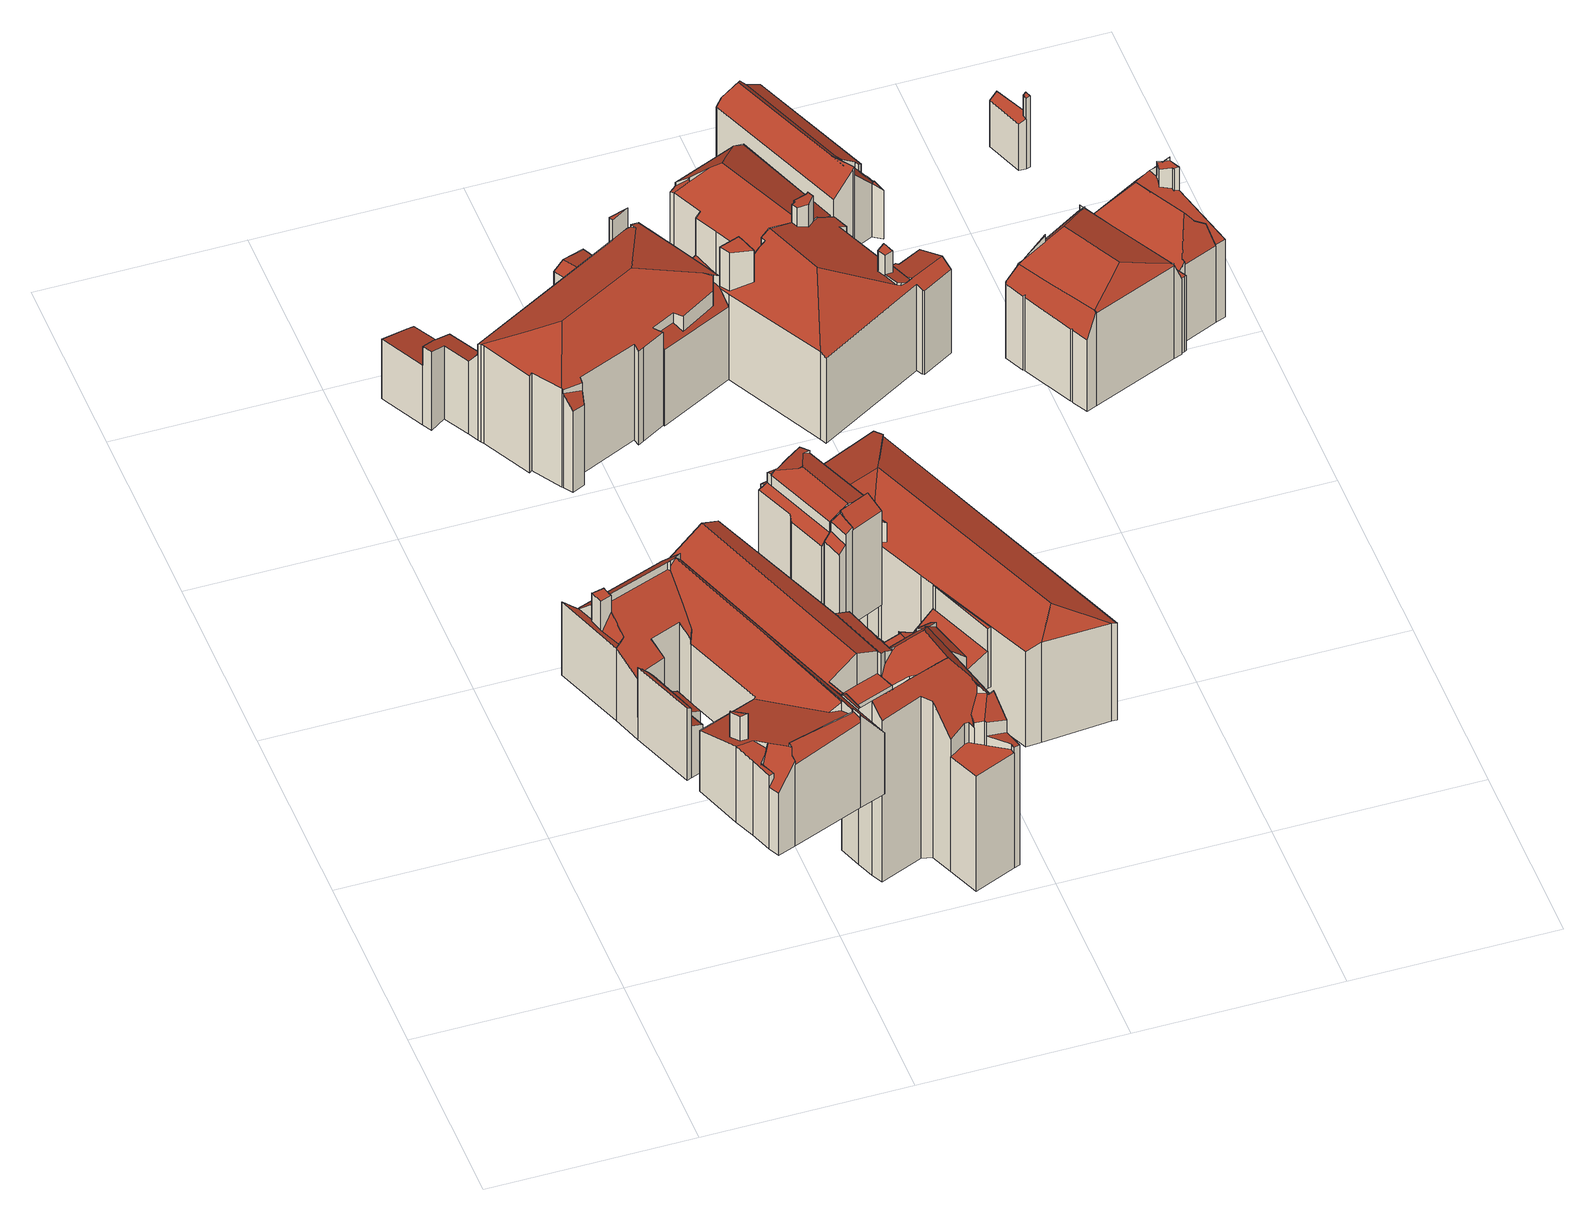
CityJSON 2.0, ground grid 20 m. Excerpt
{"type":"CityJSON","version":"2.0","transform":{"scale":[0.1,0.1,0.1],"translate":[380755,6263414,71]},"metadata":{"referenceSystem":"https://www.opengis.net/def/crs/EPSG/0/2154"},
"CityObjects":{
"building1":{"type":"Building","attributes":{"b3_dak_type":"slanted","b3_h_dak_50p":92.04,"b3_h_dak_70p":92.84,"b3_h_dak_max":94.95,"b3_h_dak_min":85.01,"b3_h_maaiveld":82.88,"b3_kas_warenhuis":false,"b3_reconstructie_onvolledig":false,"b3_rmse_lod12":1.61,"b3_rmse_lod13":1.19,"b3_rmse_lod22":0.264,"b3_val3dity_lod12":"[]","b3_val3dity_lod13":"[]","b3_val3dity_lod22":"[104]","b3_volume_lod12":3045.33,"b3_volume_lod13":2978.82,"b3_volume_lod22":-16948.79,"oorspronkelijkbouwjaar":2000},"children":["building1-1"]},
"building1-1":{"type":"BuildingPart","parents":["building1"],"geometry":[{"type":"Solid","lod":"2.2","boundaries":[[[[0,1,2,3,4,5,6,7,8,9,10,11,12,13,14,15,16,17,18,19,20,21,22,23,24,25,26,27,28,29,30]],[[31,28,27,32]],[[33,26,25,34]],[[32,27,26,33,35]],[[36,22,21,37]],[[37,21,20,38]],[[39,40,41]],[[42,43,40,39]],[[44,45,19,18,46]],[[47,13,12,48]],[[49,7,6,50]],[[51,52,4,3,53]],[[54,5,4,52]],[[50,6,5,54,55]],[[46,18,17,56]],[[56,17,16,57]],[[58,2,1,59,60]],[[61,0,30,62]],[[53,3,2,58]],[[63,10,9,64,65]],[[66,67,68,69]],[[65,64,70,71]],[[72,73,74,75]],[[35,33,73,72]],[[76,29,28,31]],[[77,78,79,80]],[[62,30,29,76]],[[81,82,83]],[[75,74,83]],[[84,82,81]],[[85,86,87,88]],[[89,90,86,85]],[[91,92,90,89]],[[80,79,93,94]],[[94,93,95]],[[88,87,92,91]],[[96,97,23,22,36]],[[95,98,99]],[[45,44,99]],[[60,59,100]],[[38,20,19,45]],[[101,102,103]],[[104,68,105]],[[69,68,104,43,42,106]],[[107,108,109,110]],[[111,14,13,47]],[[112,113,15,14,111]],[[114,115,116,117]],[[117,116,52,51]],[[48,12,11,118,119]],[[119,118,120,121]],[[122,123,124,70]],[[125,126,123,122]],[[64,9,8,127]],[[127,8,7,49]],[[57,16,15,113]],[[113,112,128]],[[129,130,131,132]],[[133,134,135,130,129]],[[128,135,134]],[[136,137,48]],[[137,138,139,131]],[[132,131,139,140,141]],[[141,140,142,143]],[[138,137,136,144]],[[145,146,134,133]],[[121,120,115,114]],[[147,148,146,145]],[[143,142,149,148,147]],[[148,149,78,77]],[[150,119,118,11,10,63]],[[71,70,124,151,152]],[[152,151,118,119,150]],[[153,154,126,125]],[[55,54,154,153]],[[155,24,23,97]],[[34,25,24,155,156]],[[106,42,108,107]],[[110,109,97,96]],[[156,155,157]],[[103,102,67,66]],[[59,1,0,61]],[[82,84,158,31,32,35,72,75,83]],[[88,91,89,85]],[[43,104,105,62,76,31,158,84,81,40],[92,87,86,90]],[[137,131,130,135,128,112,111,47,48]],[[138,144,140,139]],[[143,147,145,133,129,132,141]],[[148,77,80,94,95,99,44,46,56,57,113,128,134,146]],[[78,149,142,140,144,136,48,119,121,114,117,51,53,58,60,100,159,79]],[[152,150,63,65,71]],[[154,54,52,116,115,120,118,151,124,123,126]],[[55,153,125,122,70,64,127,49,50]],[[41,40,81,83,74,73,33,34,156,157]],[[41,157,155,97,109,108,42,39]],[[103,66,69,106,107,110,96,36,37,38,45,99,98,160,101]],[[59,61,62,105,68,67,102,101,160,98,95,93,79,159,100]]]],"semantics":{"surfaces":[{"type":"GroundSurface"},{"type":"WallSurface","on_footprint_edge":true},{"type":"WallSurface","on_footprint_edge":false},{"type":"RoofSurface"}],"values":[[0,1,1,1,1,1,2,2,1,1,1,1,1,1,1,1,1,1,1,1,2,2,2,2,1,2,1,2,2,2,2,2,2,2,2,2,1,2,2,2,1,2,2,2,2,1,1,2,2,1,2,2,2,1,1,1,2,2,2,2,2,2,2,2,2,2,2,2,2,2,1,2,2,2,2,1,1,2,2,2,2,1,3,3,3,3,3,3,3,3,3,3,3,3,3,3,3]]}}]},
"building2":{"type":"Building","attributes":{"b3_dak_type":"slanted","b3_h_dak_50p":91.31,"b3_h_dak_70p":91.64,"b3_h_dak_max":94.51,"b3_h_dak_min":88.21,"b3_h_maaiveld":82.87,"b3_kas_warenhuis":false,"b3_reconstructie_onvolledig":false,"b3_rmse_lod12":1.06,"b3_rmse_lod13":0.542,"b3_rmse_lod22":0.363,"b3_val3dity_lod12":"[]","b3_val3dity_lod13":"[]","b3_val3dity_lod22":"[]","b3_volume_lod12":1246.18,"b3_volume_lod13":1213.54,"b3_volume_lod22":1170.92,"oorspronkelijkbouwjaar":2000},"children":["building2-1"]},
"building2-1":{"type":"BuildingPart","parents":["building2"],"geometry":[{"type":"Solid","lod":"2.2","boundaries":[[[[161,162,163,20,164,165,166,167]],[[168,169,161,167,170]],[[171,163,162,172]],[[173,20,163,171,174]],[[174,171,175,176]],[[177,164,20,173]],[[170,167,166,178]],[[179,165,164,177]],[[178,166,165,179]],[[176,175,180,181]],[[181,180,169,168]],[[172,162,161,169]],[[179,181,168,170,178]],[[172,169,180,175,171]],[[181,179,177,173,174,176]]]],"semantics":{"surfaces":[{"type":"GroundSurface"},{"type":"WallSurface","on_footprint_edge":true},{"type":"WallSurface","on_footprint_edge":false},{"type":"RoofSurface"}],"values":[[0,1,1,1,2,1,1,1,1,2,2,1,3,3,3]]}}]},
"building3":{"type":"Building","attributes":{"b3_dak_type":"slanted","b3_h_dak_50p":90.11,"b3_h_dak_70p":90.98,"b3_h_dak_max":93.58,"b3_h_dak_min":85.74,"b3_h_maaiveld":71.93,"b3_kas_warenhuis":false,"b3_reconstructie_onvolledig":false,"b3_rmse_lod12":2.54,"b3_rmse_lod13":1.34,"b3_rmse_lod22":0.187,"b3_val3dity_lod12":"[]","b3_val3dity_lod13":"[]","b3_val3dity_lod22":"[104]","b3_volume_lod12":2591.31,"b3_volume_lod13":2492.56,"b3_volume_lod22":-8056.48,"oorspronkelijkbouwjaar":2000},"children":["building3-1"]},
"building3-1":{"type":"BuildingPart","parents":["building3"],"geometry":[{"type":"Solid","lod":"2.2","boundaries":[[[[182,183,184,185,186,187,188,189,190,191,192,193,194,195,196,197,198,199,200,201,202,203]],[[204,205,185,184,206]],[[207,186,185,205]],[[208,194,193,209]],[[210,211,202,201,212]],[[172,213,214,215]],[[211,210,216]],[[217,218,219,220]],[[220,219,221,222]],[[223,198,197,224]],[[225,199,198,223]],[[226,200,199,225]],[[227,195,194,208]],[[206,184,183,228]],[[229,230,231]],[[232,189,188,233]],[[234,190,189,232]],[[235,236,237,238,239]],[[240,241,242]],[[236,235,242]],[[243,244,237,236]],[[233,188,187,244,243]],[[245,246,247]],[[248,234,247]],[[249,192,191,250]],[[213,203,202,211]],[[251,209,193,192,249]],[[252,253,254]],[[241,240,255]],[[256,257,205,204]],[[244,187,186,207]],[[258,250,191,190,234,248]],[[224,197,196,259]],[[260,261,262,263,264]],[[265,266,209,251]],[[263,262,266,265]],[[264,263,250,258]],[[259,196,195,227,267]],[[267,227,218,217]],[[239,238,257,256]],[[268,222,269]],[[269,222,221,261,260]],[[270,182,203,213,172]],[[271,270,272,273]],[[228,183,182,270,271]],[[273,272,240]],[[212,201,200,226]],[[253,252,274]],[[275,276,277]],[[278,279,280]],[[280,279,230,229]],[[215,214,281]],[[277,276,282]],[[264,258,248,247,246,260]],[[250,263,265,251,249]],[[257,238,237,244,207,205]],[[269,260,246,245,231,230,268]],[[261,221,219,218,227,208,209,266,262]],[[273,240,242,235,239,256,204,206,228,271]],[[225,277,282,281,214,213,211,216,226]],[[212,226,216,210]],[[253,274,233,243,236,242,241,255,254]],[[280,229,231,245,247,234,232,233,274,252,275,283,278]],[[282,276,275,252,254,255,240,272,270,172,215,281]],[[277,225,223,224,259,267,217,220,222,268,230,279,278,283,275]]]],"semantics":{"surfaces":[{"type":"GroundSurface"},{"type":"WallSurface","on_footprint_edge":true},{"type":"WallSurface","on_footprint_edge":false},{"type":"RoofSurface"}],"values":[[0,1,1,1,1,2,2,2,2,1,1,1,1,1,2,1,1,2,2,2,2,1,2,2,1,1,1,2,2,2,1,1,1,2,2,2,2,1,2,2,2,2,1,2,1,2,1,2,2,2,2,2,2,3,3,3,3,3,3,3,3,3,3,3,3]]}}]},
"building4":{"type":"Building","attributes":{"b3_dak_type":"slanted","b3_h_dak_50p":94.85,"b3_h_dak_70p":95.33,"b3_h_dak_max":97.08,"b3_h_dak_min":87.46,"b3_h_maaiveld":82.72,"b3_kas_warenhuis":false,"b3_reconstructie_onvolledig":false,"b3_rmse_lod12":2.77,"b3_rmse_lod13":1.23,"b3_rmse_lod22":0.312,"b3_val3dity_lod12":"[]","b3_val3dity_lod13":"[]","b3_val3dity_lod22":"[]","b3_volume_lod12":3517.06,"b3_volume_lod13":3296.28,"b3_volume_lod22":3137.07,"oorspronkelijkbouwjaar":2000},"children":["building4-1"]},
"building4-1":{"type":"BuildingPart","parents":["building4"],"geometry":[{"type":"Solid","lod":"2.2","boundaries":[[[[284,285,286,287,288,289,290,291,292,293,294,295,296,297,298,299,300,301,302,303,304,305,306,307,308,309,310,311,312,313,314,315,316,317,318,319,320,321,322,323,324,325]],[[326,327,328,329]],[[330,318,317,331]],[[332,306,305,333,334]],[[333,305,304,335]],[[336,337,321,320,338]],[[339,300,299,340]],[[329,328,301,300,339]],[[341,285,284,342]],[[343,286,285,341]],[[344,294,293,345]],[[346,296,295,347]],[[347,295,294,344]],[[348,289,288,349]],[[350,303,302,351]],[[352,307,306,332]],[[353,315,314,354]],[[351,302,301,328]],[[335,304,303,350]],[[334,333,327,326]],[[355,356,357,358]],[[358,357,359,360]],[[361,362,349,363]],[[364,297,296,346]],[[365,298,297,364,366]],[[367,290,289,348]],[[368,291,290,367]],[[340,299,298,365]],[[342,284,325,369]],[[370,323,322,371]],[[372,373,337,336]],[[356,316,315,353]],[[331,317,316,356,355]],[[360,359,374,375]],[[366,364,376,377]],[[378,379,292,291,368]],[[345,293,292,379]],[[377,376,379,378]],[[380,361,381,382]],[[354,314,313,383]],[[375,374,384,385]],[[386,387,388,383,389]],[[389,383,313,312,390]],[[385,384,388,387]],[[387,386,391]],[[369,325,324,373,372]],[[373,324,323,370]],[[392,393,362,361,380]],[[382,381,394,393,392]],[[395,396,397]],[[396,398,394,381]],[[399,310,309,398,396,395]],[[398,309,308,400]],[[400,308,307,352]],[[401,319,318,330]],[[338,320,319,401]],[[371,322,321,337]],[[402,311,310,399]],[[390,312,311,402]],[[403,287,286,343]],[[363,349,288,287,403]],[[351,328,327,350]],[[327,333,335,350]],[[379,376,364,346,347,344,345]],[[377,378,368,367,348,404,365,366]],[[388,384,374,359,357,356,353,354,383]],[[382,392,380]],[[400,352,332,334,326,329,339,340,365,404,348,349,362,393,394,398]],[[371,337,373,370]],[[405,406,369,372,336,338,401,330,331,355,358,360,375,385,387,391,407]],[[403,343,341,342,369,406,408]],[[397,405,407,391,386,389,390,402,399,395]],[[363,403,408,406,405,397,396,381,361]]]],"semantics":{"surfaces":[{"type":"GroundSurface"},{"type":"WallSurface","on_footprint_edge":false},{"type":"WallSurface","on_footprint_edge":true},{"type":"RoofSurface"}],"values":[[0,1,2,2,2,2,2,2,2,2,2,2,2,2,2,2,2,2,2,1,1,1,1,2,2,2,2,2,2,2,1,2,2,1,1,2,2,1,1,2,1,1,2,1,1,2,2,1,1,1,1,2,2,2,2,2,2,2,2,2,2,3,3,3,3,3,3,3,3,3,3,3,3]]}}]},
"building5":{"type":"Building","attributes":{"b3_dak_type":"slanted","b3_h_dak_50p":94.5,"b3_h_dak_70p":94.74,"b3_h_dak_max":95.45,"b3_h_dak_min":92.2,"b3_h_maaiveld":82.87,"b3_kas_warenhuis":false,"b3_reconstructie_onvolledig":false,"b3_rmse_lod12":0.998,"b3_rmse_lod13":0.998,"b3_rmse_lod22":0.269,"b3_val3dity_lod12":"[]","b3_val3dity_lod13":"[]","b3_val3dity_lod22":"[]","b3_volume_lod12":541.75,"b3_volume_lod13":541.75,"b3_volume_lod22":517.99,"oorspronkelijkbouwjaar":2000},"children":["building5-1"]},
"building5-1":{"type":"BuildingPart","parents":["building5"],"geometry":[{"type":"Solid","lod":"2.2","boundaries":[[[[409,410,411,412,413,414,415,416,417,418,419,420]],[[421,416,415,422]],[[423,417,416,421]],[[424,412,411,425]],[[426,414,413,427]],[[422,415,414,426]],[[428,427,413,412,424]],[[429,430,418,417,423]],[[431,429,432,433,434]],[[433,432,427,428]],[[435,436,437]],[[438,409,420,439,440]],[[441,419,418,430]],[[436,435,442]],[[443,444,430,429,431]],[[425,411,410,445]],[[445,446,447]],[[434,433,448]],[[440,439,444,443]],[[439,420,419,441]],[[446,445,410,409,438]],[[427,432,429,423,421,422,426]],[[436,424,425,445,447,437]],[[439,441,430,444]],[[446,438,440,443,431,434,448,442,435,437,447]],[[424,436,442,448,433,428]]]],"semantics":{"surfaces":[{"type":"GroundSurface"},{"type":"WallSurface","on_footprint_edge":true},{"type":"WallSurface","on_footprint_edge":false},{"type":"RoofSurface"}],"values":[[0,1,1,1,1,1,1,1,2,2,2,1,1,2,2,1,2,2,2,1,1,3,3,3,3,3]]}}]},
"building6":{"type":"Building","attributes":{"b3_dak_type":"slanted","b3_h_dak_50p":94.37,"b3_h_dak_70p":94.51,"b3_h_dak_max":94.99,"b3_h_dak_min":92.14,"b3_h_maaiveld":82.72,"b3_kas_warenhuis":false,"b3_reconstructie_onvolledig":false,"b3_rmse_lod12":0.797,"b3_rmse_lod13":0.797,"b3_rmse_lod22":0.125,"b3_val3dity_lod12":"[]","b3_val3dity_lod13":"[]","b3_val3dity_lod22":"[]","b3_volume_lod12":119,"b3_volume_lod13":119,"b3_volume_lod22":115.55,"oorspronkelijkbouwjaar":2000},"children":["building6-1"]},
"building6-1":{"type":"BuildingPart","parents":["building6"],"geometry":[{"type":"Solid","lod":"2.2","boundaries":[[[[449,450,451,452,453,454,455,456]],[[457,454,453,458,459]],[[460,455,454,457,461]],[[462,463,464]],[[461,457,464]],[[463,449,456,465]],[[465,456,455,460]],[[459,458,466,467]],[[458,453,452,468]],[[468,452,451,469]],[[469,451,450,466]],[[467,466,450,449,463,462]],[[465,460,461,464,463]],[[469,466,458,468]],[[467,462,464,457,459]]]],"semantics":{"surfaces":[{"type":"GroundSurface"},{"type":"WallSurface","on_footprint_edge":true},{"type":"WallSurface","on_footprint_edge":false},{"type":"RoofSurface"}],"values":[[0,1,1,2,2,1,1,2,1,1,1,1,3,3,3]]}}]},
"building7":{"type":"Building","attributes":{"b3_dak_type":"slanted","b3_h_dak_50p":86.62,"b3_h_dak_70p":87.13,"b3_h_dak_max":89.91,"b3_h_dak_min":82.55,"b3_h_maaiveld":82.61,"b3_kas_warenhuis":false,"b3_reconstructie_onvolledig":false,"b3_rmse_lod12":1.64,"b3_rmse_lod13":1.64,"b3_rmse_lod22":0.694,"b3_val3dity_lod12":"[]","b3_val3dity_lod13":"[]","b3_val3dity_lod22":"[]","b3_volume_lod12":122.23,"b3_volume_lod13":122.23,"b3_volume_lod22":129.11,"oorspronkelijkbouwjaar":2000},"children":["building7-1"]},
"building7-1":{"type":"BuildingPart","parents":["building7"],"geometry":[{"type":"Solid","lod":"2.2","boundaries":[[[[470,471,472,473,474,475,476,477,478,479]],[[480,481,474,473,482]],[[483,472,471,484]],[[482,473,472,483,485]],[[486,484,471,470,487]],[[485,483,488,489]],[[481,480,490]],[[489,491,490]],[[492,477,476,493]],[[494,478,477,492]],[[495,496,497,498]],[[491,489,488,496,495]],[[493,476,475,497]],[[499,479,478,494]],[[479,499,500]],[[487,470,479,500]],[[498,497,475,474,481]],[[500,499,484,486]],[[489,490,480,482,485]],[[496,494,492,493,497]],[[484,499,494,496,488,483]],[[498,481,490,491,495]],[[486,487,500]]]],"semantics":{"surfaces":[{"type":"GroundSurface"},{"type":"WallSurface","on_footprint_edge":true},{"type":"WallSurface","on_footprint_edge":false},{"type":"RoofSurface"}],"values":[[0,1,1,1,1,2,2,2,1,1,2,2,1,1,1,1,1,2,3,3,3,3,3]]}}]},
"building8":{"type":"Building","attributes":{"b3_dak_type":"slanted","b3_h_dak_50p":90.86,"b3_h_dak_70p":91.26,"b3_h_dak_max":93.06,"b3_h_dak_min":89.6,"b3_h_maaiveld":78.5,"b3_kas_warenhuis":false,"b3_reconstructie_onvolledig":false,"b3_rmse_lod12":0.705,"b3_rmse_lod13":0.705,"b3_rmse_lod22":0.132,"b3_val3dity_lod12":"[]","b3_val3dity_lod13":"[]","b3_val3dity_lod22":"[104]","b3_volume_lod12":3520.27,"b3_volume_lod13":3520.27,"b3_volume_lod22":3426.99,"oorspronkelijkbouwjaar":2000},"children":["building8-1"]},
"building8-1":{"type":"BuildingPart","parents":["building8"],"geometry":[{"type":"Solid","lod":"2.2","boundaries":[[[[501,502,503,504,505,506,507,508,509,510,511,512]],[[513,514,515,516]],[[517,518,519,520]],[[520,519,521,522]],[[523,517,522,524]],[[525,501,512,526]],[[527,503,502,528]],[[529,530,518,517,523]],[[531,505,504,532]],[[532,504,503,527]],[[526,512,511,533]],[[534,507,506,530,529]],[[533,535,536]],[[537,508,507,534]],[[530,506,505,531]],[[524,522,521,514,513]],[[538,539,509,508,537]],[[540,510,509,539]],[[535,533,511,510,540]],[[528,502,501,525]],[[539,538,541]],[[516,515,542,543]],[[543,542,541]],[[522,517,520]],[[544,545,515,514,521,519,518,530,531,532,527,528,546]],[[528,525,546]],[[544,546,525,526,533,536,545]],[[541,542,515,545]],[[545,544,545,536,535,540,539,541]],[[543,541,538,537,534,529,523,524,513,516]]]],"semantics":{"surfaces":[{"type":"GroundSurface"},{"type":"WallSurface","on_footprint_edge":false},{"type":"WallSurface","on_footprint_edge":true},{"type":"RoofSurface"}],"values":[[0,1,1,1,1,2,2,1,2,2,2,2,1,2,2,1,2,2,2,2,1,1,1,3,3,3,3,3,3,3]]}}]},
"building9":{"type":"Building","attributes":{"b3_dak_type":"slanted","b3_h_dak_50p":93.92,"b3_h_dak_70p":94.53,"b3_h_dak_max":97.87,"b3_h_dak_min":86.04,"b3_h_maaiveld":82.74,"b3_kas_warenhuis":false,"b3_reconstructie_onvolledig":false,"b3_rmse_lod12":2.32,"b3_rmse_lod13":0.941,"b3_rmse_lod22":0.246,"b3_val3dity_lod12":"[]","b3_val3dity_lod13":"[]","b3_val3dity_lod22":"[104]","b3_volume_lod12":3577.22,"b3_volume_lod13":3397.76,"b3_volume_lod22":3259.91,"oorspronkelijkbouwjaar":2000},"children":["building9-1"]},
"building9-1":{"type":"BuildingPart","parents":["building9"],"geometry":[{"type":"Solid","lod":"2.2","boundaries":[[[[547,548,549,550,551,552,553,554,555,556,557,558,559,314,560,561,312,562,563,564,565,566,567,568,569,570,571,572,573,574]],[[575,576,561,560,577]],[[578,579,577,580]],[[581,572,571,582]],[[583,584,585,586]],[[584,563,562,587]],[[588,565,564,589]],[[587,562,312,590]],[[591,555,554,592]],[[593,594,595,596]],[[597,598,599,600]],[[601,602,603,604]],[[580,577,560,314,605]],[[606,588,586,607]],[[589,564,563,584,583]],[[608,609,610,611,612]],[[596,595,610,609]],[[613,559,558,614]],[[615,553,552,616]],[[582,571,570,617]],[[618,619,620]],[[621,622,623,620]],[[592,554,553,615]],[[624,567,566,625]],[[626,568,567,624]],[[627,628,629,630]],[[631,551,550,632]],[[616,552,551,631]],[[633,634,635,636]],[[637,638,634,633]],[[639,640,638,637]],[[641,642,643,644]],[[645,646,642,641]],[[607,586,585,646,645,647]],[[648,649,650,651]],[[652,653,654,655]],[[656,657,640,639]],[[658,659,660]],[[655,654,660]],[[659,573,572,581]],[[661,652,662,663]],[[651,650,664,665]],[[666,667,549,548,668]],[[669,670,671,672]],[[672,671,673]],[[674,578,675,676]],[[605,314,559,613]],[[630,629,677,678]],[[679,569,568,626]],[[617,570,569,679,680]],[[680,679,670,669]],[[600,599,653,652,661]],[[604,603,681,682,683]],[[632,550,549,667]],[[622,621,667,666]],[[623,622,681,603]],[[619,618,684]],[[665,664,684]],[[685,557,556,686]],[[686,556,555,591]],[[625,566,565,588,606]],[[647,645,687,688]],[[614,558,557,685]],[[689,690,688,691]],[[590,312,561,576]],[[644,643,628,627]],[[691,688,687,594,593]],[[635,690,689]],[[636,635,598,597]],[[663,662,657,656]],[[678,677,576,575]],[[612,611,579,578,674]],[[692,693,609,608]],[[676,675,693,692]],[[683,682,649,648,694]],[[694,648,602,601]],[[695,574,573,659,658]],[[696,547,574,695]],[[668,548,547,696]],[[589,583,586,588]],[[680,669,672,673,697,698,617]],[[670,679,626,624,671]],[[667,621,620,619,615,616,631,632]],[[614,685,686,591,592,615,619,684,664,650,699,613]],[[579,611,610,595,594,687,645,641,644,627,630,678,575,577]],[[690,635,634,638,697,673,671,624,625,606,607,647,688]],[[663,656,639,637,633,636,597,600,661]],[[657,662,652,655,660,659,581,582,617,698,697,638,640]],[[576,677,629,628,643,642,646,585,584,587,590]],[[676,692,608,612,674]],[[693,675,578,580,605,613,699,689,691,593,596,609]],[[694,601,604,683]],[[602,648,651,665,684,618,620,623,603]],[[668,696,695,658,660,654,653,599,598,635,689,699,650,649,682,681,622,666]]]],"semantics":{"surfaces":[{"type":"GroundSurface"},{"type":"WallSurface","on_footprint_edge":true},{"type":"WallSurface","on_footprint_edge":false},{"type":"RoofSurface"}],"values":[[0,1,2,1,2,1,1,1,1,2,2,2,1,2,1,2,2,1,1,1,2,2,1,1,1,2,1,1,2,2,2,2,2,2,2,2,2,2,2,1,2,2,1,2,2,2,1,2,1,1,2,2,2,1,2,2,2,2,1,1,1,2,1,2,1,2,2,2,2,2,2,2,2,2,2,2,1,1,1,3,3,3,3,3,3,3,3,3,3,3,3,3,3,3]]}}]},
"building10":{"type":"Building","attributes":{"b3_dak_type":"slanted","b3_h_dak_50p":90.54,"b3_h_dak_70p":91.21,"b3_h_dak_max":92.95,"b3_h_dak_min":88.8,"b3_h_maaiveld":82.82,"b3_kas_warenhuis":false,"b3_reconstructie_onvolledig":false,"b3_rmse_lod12":1.54,"b3_rmse_lod13":1.54,"b3_rmse_lod22":1.1,"b3_val3dity_lod12":"[]","b3_val3dity_lod13":"[]","b3_val3dity_lod22":"[104]","b3_volume_lod12":693.38,"b3_volume_lod13":693.38,"b3_volume_lod22":648.73,"oorspronkelijkbouwjaar":2000},"children":["building10-1"]},
"building10-1":{"type":"BuildingPart","parents":["building10"],"geometry":[{"type":"Solid","lod":"2.2","boundaries":[[[[700,701,702,703,704,705,706,707,708,709,710,711,712,713,714,715,716]],[[717,716,715,718]],[[719,709,708,720]],[[721,710,709,719]],[[722,711,710,721]],[[723,707,706,724]],[[720,708,707,723]],[[725,705,704,726]],[[724,706,705,725]],[[726,704,703,727,728]],[[728,727,729]],[[727,703,702,730]],[[731,732,712,711,722]],[[733,734,732,731]],[[735,713,712,732]],[[736,737,738]],[[737,736,734,733]],[[739,740,730]],[[730,702,701,741]],[[740,700,716,717]],[[741,701,700,740,739]],[[718,715,714,742]],[[742,714,713,735]],[[720,723,743]],[[728,729,743,723,724,725,726]],[[737,733,731,722,721,719,738]],[[741,739,730]],[[742,735,732,734,736,738,719,720,743,729,727,730,740,717,718]]]],"semantics":{"surfaces":[{"type":"GroundSurface"},{"type":"WallSurface","on_footprint_edge":true},{"type":"WallSurface","on_footprint_edge":false},{"type":"RoofSurface"}],"values":[[0,1,1,1,1,1,1,1,1,1,2,1,1,2,1,2,2,2,1,1,1,1,1,3,3,3,3,3]]}}]},
"building11":{"type":"Building","attributes":{"b3_dak_type":"slanted","b3_h_dak_50p":94.74,"b3_h_dak_70p":95.27,"b3_h_dak_max":96.38,"b3_h_dak_min":91.86,"b3_h_maaiveld":82.88,"b3_kas_warenhuis":false,"b3_reconstructie_onvolledig":false,"b3_rmse_lod12":1.3,"b3_rmse_lod13":1.3,"b3_rmse_lod22":0.0796,"b3_val3dity_lod12":"[]","b3_val3dity_lod13":"[]","b3_val3dity_lod22":"[306]","b3_volume_lod12":1501.01,"b3_volume_lod13":1501.01,"b3_volume_lod22":1412.58,"oorspronkelijkbouwjaar":2000},"children":["building11-1"]},
"building11-1":{"type":"BuildingPart","parents":["building11"],"geometry":[{"type":"Solid","lod":"2.2","boundaries":[[[[744,745,746,747,748,749,750,751,752,753,754,755,756,757,758,759,760,761]],[[762,753,752,763,764]],[[764,763,765]],[[766,761,760,767]],[[768,760,759,769]],[[770,745,744,771,772]],[[773,774,775]],[[772,771,775]],[[776,754,753,762]],[[777,746,745,770]],[[769,759,758,778]],[[779,749,748,780]],[[781,750,749,779]],[[782,783,751,750,781]],[[771,744,761,766,784]],[[763,752,751,783]],[[785,756,755,786]],[[774,773,787]],[[788,789,790]],[[791,792,790]],[[792,791,793]],[[784,766,793]],[[789,788,794]],[[783,782,795]],[[796,795,797]],[[798,747,746,777]],[[780,748,747,798]],[[778,758,757,799]],[[786,755,754,776]],[[799,757,756,785]],[[767,760,768]],[[796,797,800,801,802,765,763,783,795]],[[787,803,801,800,797,795,804,774]],[[789,805,806,765,802,801,803,791,790]],[[779,770,772,775,774,804,795,782,781]],[[803,787,773,775,771,784,793,791]],[[767,794,788,790,792,793,766]],[[767,768,769,778,799,785,786,776,762,764,765,806,805,789,794]],[[770,779,780,798,777]]]],"semantics":{"surfaces":[{"type":"GroundSurface"},{"type":"WallSurface","on_footprint_edge":true},{"type":"WallSurface","on_footprint_edge":false},{"type":"RoofSurface"}],"values":[[0,1,2,1,1,1,2,2,1,1,1,1,1,1,1,1,1,2,2,2,2,2,2,2,2,1,1,1,1,1,1,3,3,3,3,3,3,3,3]]}}]},
"building12":{"type":"Building","attributes":{"b3_dak_type":"slanted","b3_h_dak_50p":93.87,"b3_h_dak_70p":94.72,"b3_h_dak_max":97.54,"b3_h_dak_min":92.04,"b3_h_maaiveld":83,"b3_kas_warenhuis":false,"b3_reconstructie_onvolledig":false,"b3_rmse_lod12":1.44,"b3_rmse_lod13":1.32,"b3_rmse_lod22":0.392,"b3_val3dity_lod12":"[]","b3_val3dity_lod13":"[]","b3_val3dity_lod22":"[104]","b3_volume_lod12":708.44,"b3_volume_lod13":708.2,"b3_volume_lod22":-18345.18,"oorspronkelijkbouwjaar":2000},"children":["building12-1"]},
"building12-1":{"type":"BuildingPart","parents":["building12"],"geometry":[{"type":"Solid","lod":"2.2","boundaries":[[[[807,808,809,810,811,812,813,814,815]],[[816,808,807,817,818]],[[818,817,819]],[[820,811,810,821]],[[822,814,813,823]],[[824,825,826]],[[821,810,809,825,824]],[[825,809,808,816]],[[817,807,815,827]],[[828,827,815,814,822]],[[829,830,831,832]],[[832,831,833,834]],[[835,836,812,811,820]],[[837,823,813,812,836]],[[838,839,840,841,842]],[[836,835,843]],[[839,838,843]],[[842,841,830,829]],[[844,845,840,839]],[[845,844,846]],[[834,833,823,837]],[[847,848,849]],[[850,851,848,847]],[[851,850,852]],[[853,854,855,856]],[[827,828,856]],[[855,854,857]],[[854,853,858]],[[847,849,846,844,839,843,835,820,821,824,826]],[[834,837,836,843,838,842,829,832]],[[859,860,850,847,826,825,816,818,819,861]],[[855,857,859,861,819,817,827,856]],[[858,853,856,828,822,823,833,831,830,841,840,845,846,849,848,851,852]],[[854,858,852,850,860,859,857]]]],"semantics":{"surfaces":[{"type":"GroundSurface"},{"type":"WallSurface","on_footprint_edge":true},{"type":"WallSurface","on_footprint_edge":false},{"type":"RoofSurface"}],"values":[[0,1,2,1,1,2,1,1,1,1,2,2,1,1,2,2,2,2,2,2,2,2,2,2,2,2,2,2,3,3,3,3,3,3]]}}]},
"building13":{"type":"Building","attributes":{"b3_dak_type":"slanted","b3_h_dak_50p":90.06,"b3_h_dak_70p":90.59,"b3_h_dak_max":91.85,"b3_h_dak_min":88.66,"b3_h_maaiveld":83.07,"b3_kas_warenhuis":false,"b3_reconstructie_onvolledig":false,"b3_rmse_lod12":3.75,"b3_rmse_lod13":3.75,"b3_rmse_lod22":3.59,"b3_val3dity_lod12":"[]","b3_val3dity_lod13":"[]","b3_val3dity_lod22":"[]","b3_volume_lod12":24.67,"b3_volume_lod13":24.67,"b3_volume_lod22":24.81,"oorspronkelijkbouwjaar":2000},"children":["building13-1"]},
"building13-1":{"type":"BuildingPart","parents":["building13"],"geometry":[{"type":"Solid","lod":"2.2","boundaries":[[[[862,863,864,865,866,867]],[[868,867,866,869,870]],[[871,865,864,872]],[[869,866,865,871]],[[872,864,863,873]],[[874,875,876,877]],[[870,869,875,874]],[[873,863,862,876]],[[877,876,862,867,868]],[[873,876,875,869,871,872]],[[877,868,870,874]]]],"semantics":{"surfaces":[{"type":"GroundSurface"},{"type":"WallSurface","on_footprint_edge":true},{"type":"WallSurface","on_footprint_edge":false},{"type":"RoofSurface"}],"values":[[0,1,1,1,1,2,2,1,1,3,3]]}}]}
},
"vertices":[
[167,130,119],[136,213,119],[131,229,119],[101,217,119],[107,200,119],[113,182,119],[124,153,119],[110,146,119],[117,127,119],[105,123,119],[101,121,119],[77,184,119],[67,213,119],[41,283,119],[42,284,119],[50,277,119],[48,283,119],[46,285,119],[148,323,119],[157,301,119],[237,102,119],[257,52,119],[258,48,119],[233,39,119],[163,12,119],[145,5,119],[140,16,119],[132,37,119],[124,57,119],[107,105,119],[166,130,119],[124,57,211],[132,37,209],[140,16,193],[145,5,194],[140,16,207],[258,48,193],[257,52,192],[237,102,195],[162,26,231],[162,26,227],[164,23,228],[227,45,231],[227,45,227],[157,301,213],[157,301,206],[148,323,187],[41,283,207],[67,213,206],[110,146,176],[124,153,167],[107,200,194],[107,200,140],[101,217,203],[113,182,141],[113,182,168],[46,285,188],[48,283,191],[131,229,203],[136,213,190],[136,213,195],[167,130,191],[166,130,189],[101,121,206],[105,123,182],[105,123,203],[223,59,233],[223,59,231],[222,60,230],[222,60,234],[87,172,183],[87,172,204],[145,18,207],[145,18,201],[138,31,197],[138,31,209],[107,105,192],[137,277,230],[137,277,222],[139,276,221],[139,276,232],[149,45,218],[149,45,211],[145,40,210],[140,58,212],[126,79,233],[126,79,203],[125,77,204],[125,77,234],[137,63,241],[137,63,210],[130,64,238],[130,64,209],[139,278,222],[139,278,230],[145,280,230],[233,39,230],[233,39,222],[145,280,231],[146,282,229],[140,221,198],[185,170,231],[198,131,231],[198,131,232],[222,60,221],[212,63,219],[227,45,234],[228,46,234],[228,46,231],[233,42,225],[233,42,229],[42,284,206],[50,277,204],[50,277,198],[84,192,195],[84,192,144],[85,190,145],[85,190,194],[77,184,146],[77,184,192],[81,188,145],[81,188,194],[89,173,182],[89,173,146],[87,172,146],[90,174,181],[90,174,145],[117,127,176],[54,274,203],[59,255,238],[59,255,204],[63,242,203],[63,242,238],[61,255,238],[61,255,224],[61,255,203],[73,218,208],[73,218,203],[73,218,199],[63,242,198],[74,246,219],[74,246,238],[73,249,220],[73,249,238],[77,222,208],[71,257,238],[71,257,227],[72,253,238],[72,253,231],[72,253,222],[77,184,206],[84,178,146],[84,178,204],[90,173,181],[90,173,145],[163,12,217],[163,12,221],[162,18,223],[128,57,211],[140,244,207],[163,230,231],
[284,142,119],[291,123,119],[239,103,119],[150,316,119],[188,333,119],[206,341,119],[265,199,119],[284,142,199],[284,142,172],[265,199,198],[239,103,173],[291,123,172],[237,102,196],[239,103,197],[232,121,173],[232,121,197],[150,316,193],[206,341,201],[188,333,211],[262,133,173],[262,133,211],
[286,137,9],[265,199,9],[280,205,9],[285,190,9],[328,206,9],[335,181,9],[339,167,9],[348,136,9],[367,71,9],[372,51,9],[378,33,9],[372,31,9],[331,14,9],[318,45,9],[309,67,9],[299,69,9],[257,52,9],[252,63,9],[245,80,9],[237,102,9],[242,104,9],[291,123,9],[285,190,191],[285,190,149],[280,205,191],[328,206,149],[331,14,148],[372,31,148],[242,104,195],[242,104,168],[237,102,198],[291,123,167],[304,114,184],[304,114,187],[248,83,195],[335,56,173],[335,56,148],[339,57,148],[339,57,172],[343,54,148],[343,54,167],[257,52,204],[299,69,205],[252,63,220],[245,80,197],[318,45,148],[265,199,199],[353,75,197],[353,75,187],[360,69,190],[348,136,186],[339,167,188],[367,71,180],[293,164,191],[293,164,173],[293,164,149],[292,163,149],[292,163,192],[299,145,192],[299,145,196],[298,148,192],[335,181,172],[335,181,149],[360,68,190],[360,68,189],[361,68,189],[367,71,189],[378,33,154],[372,51,155],[372,31,155],[324,132,221],[324,132,220],[323,132,220],[302,145,196],[291,169,191],[291,169,149],[372,51,170],[309,67,198],[351,49,177],[351,49,148],[352,48,148],[352,48,160],[352,48,176],[371,36,155],[371,36,148],[318,45,168],[343,62,176],[343,54,173],[286,137,171],[286,137,199],[291,142,181],[291,142,196],[325,133,220],[333,95,219],[332,94,217],[332,94,219],[352,83,196],[356,78,190],[356,78,193],[309,109,192],[324,101,208],[351,84,198],
[102,537,117],[99,535,117],[74,583,117],[72,586,117],[70,589,117],[65,599,117],[51,624,117],[36,614,117],[31,623,117],[8,666,117],[37,683,117],[45,687,117],[68,648,117],[63,644,117],[80,615,117],[87,604,117],[211,670,117],[202,686,117],[185,717,117],[196,724,117],[220,739,117],[235,706,117],[241,709,117],[251,690,117],[245,686,117],[245,685,117],[253,687,117],[258,677,117],[278,638,117],[297,599,117],[302,589,117],[230,552,117],[229,553,117],[206,540,117],[201,537,117],[199,544,117],[140,518,117],[140,513,117],[139,505,117],[127,499,117],[121,508,117],[120,509,117],[214,694,193],[214,694,174],[202,686,169],[202,686,193],[201,537,230],[206,540,230],[241,709,192],[235,706,166],[235,706,192],[220,739,165],[140,513,233],[140,513,224],[140,518,235],[211,670,216],[87,604,213],[99,535,234],[102,537,235],[74,583,235],[37,683,177],[8,666,189],[68,648,173],[45,687,174],[65,599,205],[70,589,220],[196,724,174],[185,717,169],[251,690,219],[230,552,209],[302,589,205],[229,553,230],[229,553,211],[221,558,223],[221,558,233],[244,570,222],[244,570,233],[225,675,233],[225,675,219],[70,589,233],[63,644,175],[80,615,197],[63,644,198],[51,624,205],[36,614,212],[120,509,236],[127,499,215],[139,505,214],[121,508,235],[121,508,231],[252,566,212],[252,566,230],[44,633,183],[44,633,206],[31,623,212],[31,623,189],[225,675,256],[242,685,233],[242,685,257],[297,599,222],[287,587,213],[287,587,231],[292,601,236],[292,601,235],[292,601,228],[297,599,235],[278,638,234],[284,604,238],[223,679,257],[223,679,214],[242,685,219],[245,685,236],[245,685,233],[248,679,236],[245,685,221],[253,687,234],[245,686,219],[199,544,233],[258,677,234],[72,586,235],[74,608,200],[221,614,255],[142,571,255],[258,608,245],[112,577,246],
[294,377,119],[299,365,119],[328,294,119],[307,285,119],[287,277,119],[278,273,119],[263,309,119],[264,316,119],[248,354,119],[256,354,119],[253,363,119],[277,364,119],[264,316,213],[263,309,210],[248,354,213],[307,285,241],[328,294,232],[278,273,209],[287,277,219],[287,277,232],[256,354,220],[256,354,217],[256,354,232],[258,349,220],[258,349,232],[258,349,234],[284,342,240],[284,342,241],[285,343,241],[294,377,230],[277,364,217],[277,364,232],[253,363,211],[281,342,240],[266,355,233],[266,355,220],[299,365,232],[299,365,235],[293,364,234],[262,352,234],
[303,262,117],[295,258,117],[288,255,117],[281,274,117],[288,277,117],[298,281,117],[328,294,117],[335,276,117],[298,281,236],[288,277,221],[288,277,232],[328,294,239],[298,281,239],[303,262,234],[303,262,230],[300,273,235],[335,276,231],[295,258,219],[295,258,231],[281,274,213],[288,255,211],
[391,148,116],[388,147,116],[366,141,116],[348,136,116],[338,169,116],[334,182,116],[327,208,116],[338,204,116],[339,204,116],[361,215,116],[338,169,187],[338,169,184],[348,136,185],[366,141,150],[388,147,161],[366,141,167],[388,147,188],[391,148,189],[351,178,149],[351,178,174],[343,172,183],[351,178,180],[338,204,148],[327,208,149],[339,204,148],[348,184,175],[348,184,148],[334,182,150],[334,182,174],[361,215,160],[361,215,188],
[491,113,75],[424,108,75],[409,107,75],[355,230,75],[335,276,75],[333,280,75],[328,294,75],[294,377,75],[298,379,75],[377,419,75],[382,407,75],[496,113,75],[339,297,209],[339,297,193],[336,302,192],[336,302,210],[334,282,213],[334,282,188],[340,278,190],[340,278,213],[336,287,190],[336,287,213],[334,282,218],[336,287,215],[491,113,193],[496,113,192],[409,107,190],[424,108,196],[333,280,219],[333,280,188],[335,276,188],[355,230,188],[382,407,188],[328,294,219],[382,407,190],[363,364,204],[294,377,220],[298,379,216],[298,379,190],[377,419,185],[324,337,209],[323,321,202],[323,321,215],[358,351,208],[357,351,208],[444,139,209],
[428,637,117],[421,636,117],[443,587,117],[457,590,117],[459,586,117],[482,598,117],[493,570,117],[497,557,117],[466,539,117],[464,540,117],[461,546,117],[356,485,117],[353,491,117],[296,601,117],[291,612,117],[313,658,117],[308,669,117],[299,688,117],[308,693,117],[313,696,117],[299,725,117],[297,730,117],[303,733,117],[367,762,117],[378,767,117],[420,657,117],[415,651,117],[422,652,117],[291,612,181],[291,612,153],[296,601,186],[298,601,221],[298,601,186],[296,601,220],[420,657,217],[378,767,217],[308,669,165],[308,669,150],[319,672,150],[319,672,165],[313,658,151],[308,693,172],[299,688,171],[278,638,151],[466,539,218],[497,557,218],[346,618,245],[346,618,187],[339,615,186],[339,615,241],[381,633,260],[381,633,238],[392,634,233],[392,634,260],[445,563,251],[445,563,225],[441,575,225],[441,575,251],[302,589,220],[308,693,217],[319,672,216],[320,603,268],[320,603,231],[320,603,188],[318,608,186],[318,608,268],[353,491,223],[356,485,220],[493,570,224],[482,598,210],[367,762,223],[459,552,221],[459,552,224],[456,557,222],[446,580,210],[446,580,220],[446,580,222],[299,725,221],[313,696,220],[297,730,218],[326,624,182],[326,624,152],[313,622,152],[313,622,181],[459,586,210],[457,590,208],[382,641,260],[382,641,241],[378,639,238],[378,639,260],[381,643,260],[381,643,241],[393,646,261],[393,646,234],[331,629,181],[331,629,152],[331,626,152],[331,626,182],[340,630,182],[340,630,152],[340,630,215],[437,560,228],[437,560,226],[443,547,225],[443,547,228],[399,642,232],[399,642,230],[405,649,226],[405,649,227],[395,647,261],[395,647,233],[415,651,222],[415,651,221],[411,650,224],[399,642,261],[396,648,232],[396,648,261],[447,546,224],[447,546,227],[443,587,220],[443,587,206],[421,636,222],[314,730,230],[314,730,228],[314,726,229],[314,726,234],[332,727,239],[298,601,268],[304,591,222],[304,591,268],[314,620,152],[314,620,181],[303,733,221],[303,733,225],[441,575,222],[433,568,226],[433,568,251],[452,548,224],[461,546,221],[464,540,219],[344,623,184],[344,623,215],[353,627,250],[353,627,222],[344,623,245],[325,587,268],[325,587,230],[437,560,251],[422,652,219],[428,637,219],[343,724,244],[353,740,235],[377,568,248],
[482,719,118],[488,711,118],[479,717,118],[460,708,118],[458,707,118],[439,703,118],[381,848,118],[386,850,118],[407,860,118],[413,862,118],[429,869,118],[479,745,118],[476,743,118],[479,736,118],[482,737,118],[488,721,118],[485,720,118],[485,720,176],[488,721,172],[413,862,192],[407,860,200],[429,869,181],[479,745,181],[386,850,195],[381,848,188],[439,703,188],[458,707,214],[460,708,208],[460,708,217],[447,732,213],[479,717,183],[476,743,183],[476,743,176],[474,747,183],[474,747,176],[479,736,176],[461,745,191],[461,745,192],[457,750,193],[482,719,183],[482,719,179],[488,711,177],[482,737,172],[401,846,213],
[625,583,119],[632,587,119],[636,589,119],[691,490,119],[689,489,119],[686,488,119],[686,487,119],[678,484,119],[594,450,119],[584,446,119],[576,461,119],[576,462,119],[575,463,119],[550,512,119],[550,513,119],[548,514,119],[539,533,119],[576,555,119],[584,446,205],[594,450,231],[594,450,233],[593,452,233],[576,555,214],[539,533,211],[539,533,209],[548,514,208],[632,587,210],[625,583,226],[625,583,232],[628,578,233],[628,578,232],[627,579,232],[576,461,206],[636,589,211],[550,513,210],[686,488,210],[689,489,210],[686,487,210],[678,484,232],[678,484,231],[576,555,223],[575,463,206],[576,462,207],[623,574,234],[550,531,230],[550,531,232],[555,532,234],[577,537,244],[577,537,253],[577,545,234],[549,531,229],[678,485,232],[678,485,233],[675,485,234],[691,490,210],[550,512,208],[651,484,243],[627,483,253],[613,470,244],[596,541,253],[644,547,232],[565,503,232],[577,482,232],
[693,500,120],[687,498,120],[637,586,120],[636,589,120],[689,617,120],[707,579,120],[712,568,120],[737,518,120],[727,514,120],[687,498,207],[693,500,213],[693,500,217],[692,503,218],[689,617,211],[636,589,208],[737,518,214],[712,568,236],[637,586,212],[637,586,207],[640,588,212],[727,514,213],[727,514,214],[706,570,263],[706,570,238],[707,568,237],[707,568,263],[707,569,237],[707,569,263],[707,579,268],[707,579,264],[712,568,264],[696,582,263],[696,582,258],[696,582,244],[695,573,241],[695,573,262],[702,580,263],[696,583,256],[696,583,244],[692,589,247],[675,577,249],[675,577,246],[675,579,247],[683,562,249],[683,562,240],[691,562,238],[721,524,219],[721,524,225],[721,524,233],[726,515,215],[710,524,240],[710,541,227],[702,527,249],[693,544,249],[697,515,234],
[634,751,121],[627,751,121],[613,788,121],[621,792,121],[636,758,121],[638,752,121],[638,752,207],[636,758,183],[636,758,207],[621,792,182],[613,788,177],[627,751,177],[633,756,206],[633,756,181],[634,751,181],[634,751,206]
]}
